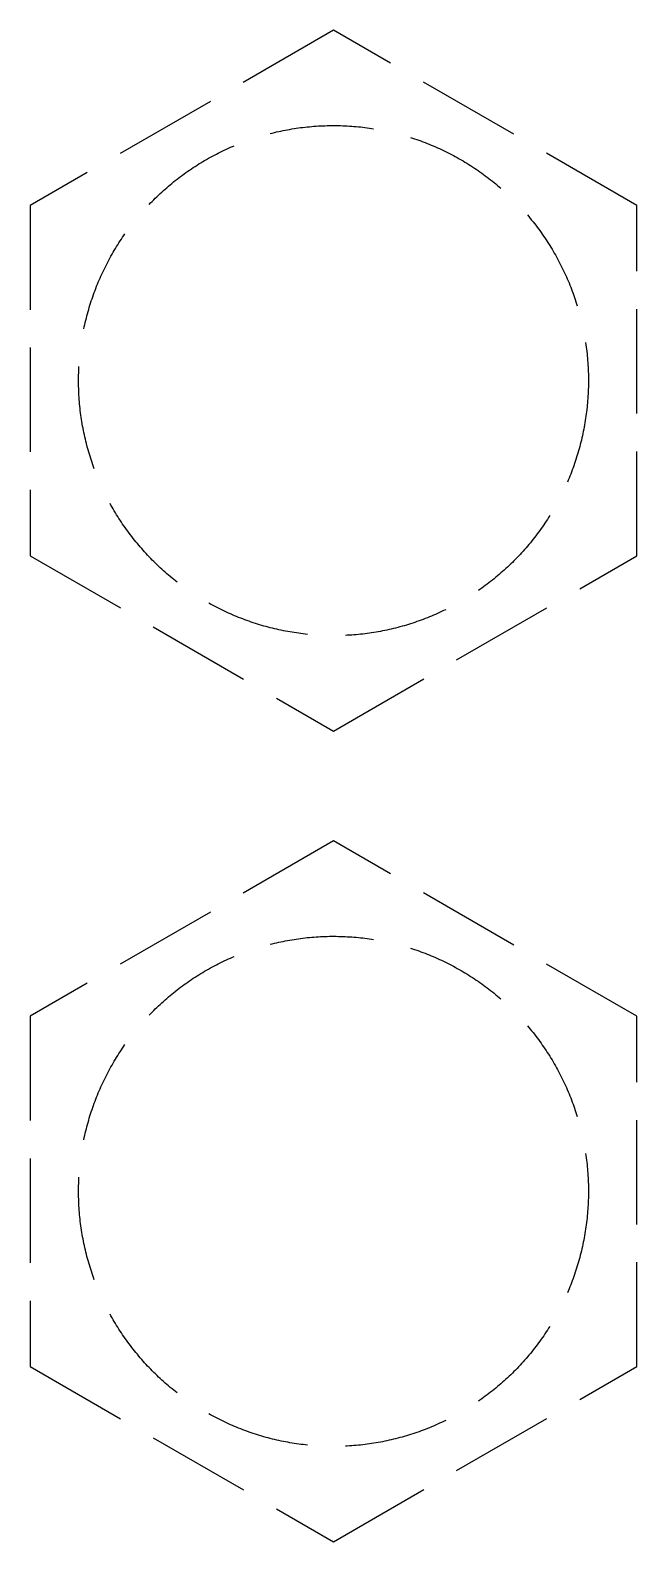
# Model space of a CAD drawing. Extents: x 24 to 486, y -395 to -55.
# Drawn here: x 246.55 to 252.95, y -287.5 to -271.55 of the extents above; entities that cross this region are included whole.
import ezdxf

# ---------------------------------------------------------------- set-up
doc = ezdxf.new("R2010")
doc.units = 0
doc.layers.add('BLACK', color=7, linetype='CONTINUOUS')

msp = doc.modelspace()

# ---------------------------------------------------------------- linework, layer by layer
at = {"layer": 'BLACK', "linetype": 'CONTINUOUS'}
for p, q in [((249.75, -271.554958), (248.797372, -272.104958)), ((250.351924, -271.902479), (249.75, -271.554958)), ((251.650962, -272.652479), (250.698334, -272.102479)), ((248.450962, -272.304958), (247.498334, -272.854958)), ((249.449895, -272.576793), (249.473234, -272.574276)), ((249.473234, -272.574276), (249.496594, -272.571962)), ((249.496594, -272.571962), (249.519974, -272.569853)), ((249.519974, -272.569853), (249.543371, -272.567948)), ((249.543371, -272.567948), (249.566784, -272.566247)), ((249.566784, -272.566247), (249.590211, -272.56475)), ((249.590211, -272.56475), (249.61365, -272.563458)), ((249.61365, -272.563458), (249.637099, -272.56237)), ((249.637099, -272.56237), (249.660557, -272.561487)), ((249.660557, -272.561487), (249.684022, -272.560809)), ((249.684022, -272.560809), (249.707492, -272.560336)), ((249.707492, -272.560336), (249.730965, -272.560067)), ((249.730965, -272.560067), (249.754439, -272.560004)), ((249.754439, -272.560004), (249.777913, -272.560145)), ((249.777913, -272.560145), (249.801386, -272.560491)), ((249.801386, -272.560491), (249.824854, -272.561042)), ((249.824854, -272.561042), (249.848316, -272.561797)), ((249.848316, -272.561797), (249.871771, -272.562758)), ((249.871771, -272.562758), (249.895217, -272.563923)), ((249.895217, -272.563923), (249.918651, -272.565292)), ((249.918651, -272.565292), (249.942073, -272.566866)), ((249.942073, -272.566866), (249.96548, -272.568644)), ((249.96548, -272.568644), (249.988871, -272.570627)), ((249.988871, -272.570627), (250.012244, -272.572813)), ((250.012244, -272.572813), (250.035596, -272.575204)), ((250.035596, -272.575204), (250.058927, -272.577798)), ((249.080777, -272.644575), (249.103538, -272.638834)), ((249.103538, -272.638834), (249.126349, -272.633292)), ((249.126349, -272.633292), (249.149208, -272.627949)), ((249.149208, -272.627949), (249.172112, -272.622806)), ((249.172112, -272.622806), (249.195061, -272.617864)), ((249.195061, -272.617864), (249.218051, -272.613121)), ((249.218051, -272.613121), (249.241082, -272.608579)), ((249.241082, -272.608579), (249.264152, -272.604239)), ((249.264152, -272.604239), (249.287259, -272.6001)), ((249.287259, -272.6001), (249.310401, -272.596163)), ((249.310401, -272.596163), (249.333577, -272.592428)), ((249.333577, -272.592428), (249.356784, -272.588895)), ((249.356784, -272.588895), (249.380021, -272.585565)), ((249.380021, -272.585565), (249.403286, -272.582438)), ((249.403286, -272.582438), (249.426578, -272.579513)), ((249.426578, -272.579513), (249.449895, -272.576793)), ((250.058927, -272.577798), (250.082234, -272.580596)), ((250.082234, -272.580596), (250.105516, -272.583596)), ((250.105516, -272.583596), (250.128771, -272.5868)), ((250.128771, -272.5868), (250.151997, -272.590207)), ((250.151997, -272.590207), (250.171924, -272.593295)), ((250.560863, -272.685122), (250.583215, -272.692295)), ((250.583215, -272.692295), (250.605503, -272.699664)), ((250.605503, -272.699664), (250.627726, -272.707226)), ((250.627726, -272.707226), (250.649882, -272.714983)), ((250.649882, -272.714983), (250.67197, -272.722932)), ((250.67197, -272.722932), (250.693987, -272.731074)), ((250.693987, -272.731074), (250.715933, -272.739408)), ((248.43132, -272.905393), (248.45183, -272.893975)), ((248.45183, -272.893975), (248.472439, -272.882736)), ((248.472439, -272.882736), (248.493146, -272.871677)), ((248.493146, -272.871677), (248.513949, -272.8608)), ((248.513949, -272.8608), (248.534845, -272.850105)), ((248.534845, -272.850105), (248.555834, -272.839592)), ((248.555834, -272.839592), (248.576914, -272.829263)), ((248.576914, -272.829263), (248.598083, -272.819118)), ((248.598083, -272.819118), (248.61934, -272.809158)), ((248.61934, -272.809158), (248.640684, -272.799384)), ((248.640684, -272.799384), (248.662111, -272.789797)), ((248.662111, -272.789797), (248.683622, -272.780397)), ((248.683622, -272.780397), (248.702164, -272.772473)), ((250.715933, -272.739408), (250.737805, -272.747932)), ((250.737805, -272.747932), (250.759601, -272.756648)), ((250.759601, -272.756648), (250.781321, -272.765553)), ((250.781321, -272.765553), (250.802963, -272.774648)), ((250.802963, -272.774648), (250.824524, -272.783931)), ((250.824524, -272.783931), (250.846003, -272.793401)), ((250.846003, -272.793401), (250.867399, -272.803059)), ((250.867399, -272.803059), (250.88871, -272.812903)), ((250.88871, -272.812903), (250.909934, -272.822933)), ((250.909934, -272.822933), (250.931069, -272.833148)), ((250.931069, -272.833148), (250.952115, -272.843546)), ((250.952115, -272.843546), (250.973069, -272.854128)), ((250.973069, -272.854128), (250.993931, -272.864893)), ((250.993931, -272.864893), (251.014697, -272.875839)), ((251.014697, -272.875839), (251.035367, -272.886966)), ((251.035367, -272.886966), (251.055939, -272.898272)), ((252.95, -273.402479), (251.997372, -272.852479)), ((248.193465, -273.056077), (248.21267, -273.042577)), ((248.21267, -273.042577), (248.231992, -273.029246)), ((248.231992, -273.029246), (248.251429, -273.016083)), ((248.251429, -273.016083), (248.27098, -273.003091)), ((248.27098, -273.003091), (248.290644, -272.99027)), ((248.290644, -272.99027), (248.31042, -272.977621)), ((248.31042, -272.977621), (248.330304, -272.965145)), ((248.330304, -272.965145), (248.350297, -272.952843)), ((248.350297, -272.952843), (248.370397, -272.940715)), ((248.370397, -272.940715), (248.390601, -272.928764)), ((248.390601, -272.928764), (248.41091, -272.91699)), ((248.41091, -272.91699), (248.43132, -272.905393)), ((251.055939, -272.898272), (251.076412, -272.909758)), ((251.076412, -272.909758), (251.096784, -272.921422)), ((251.096784, -272.921422), (251.117053, -272.933264)), ((251.117053, -272.933264), (251.137218, -272.945282)), ((251.137218, -272.945282), (251.157277, -272.957475)), ((251.157277, -272.957475), (251.177229, -272.969843)), ((251.177229, -272.969843), (251.197073, -272.982384)), ((251.197073, -272.982384), (251.216806, -272.995099)), ((251.216806, -272.995099), (251.236428, -273.007985)), ((251.236428, -273.007985), (251.255936, -273.021041)), ((251.255936, -273.021041), (251.27533, -273.034268)), ((251.27533, -273.034268), (251.294608, -273.047663)), ((251.294608, -273.047663), (251.313767, -273.061226)), ((247.151924, -273.054958), (246.55, -273.402479)), ((247.990353, -273.215364), (248.008175, -273.200086)), ((248.008175, -273.200086), (248.02613, -273.184964)), ((248.02613, -273.184964), (248.044217, -273.169999)), ((248.044217, -273.169999), (248.062433, -273.155193)), ((248.062433, -273.155193), (248.080777, -273.140546)), ((248.080777, -273.140546), (248.099249, -273.12606)), ((248.099249, -273.12606), (248.117847, -273.111735)), ((248.117847, -273.111735), (248.136568, -273.097574)), ((248.136568, -273.097574), (248.155413, -273.083576)), ((248.155413, -273.083576), (248.174379, -273.069743)), ((248.174379, -273.069743), (248.193465, -273.056077)), ((251.313767, -273.061226), (251.332808, -273.074956)), ((251.332808, -273.074956), (251.351729, -273.088851)), ((251.351729, -273.088851), (251.370527, -273.102911)), ((251.370527, -273.102911), (251.389202, -273.117134)), ((251.389202, -273.117134), (251.407752, -273.13152)), ((251.407752, -273.13152), (251.426176, -273.146067)), ((251.426176, -273.146067), (251.444472, -273.160774)), ((251.444472, -273.160774), (251.462639, -273.175641)), ((251.462639, -273.175641), (251.480676, -273.190665)), ((251.480676, -273.190665), (251.498581, -273.205846)), ((251.498581, -273.205846), (251.513855, -273.219011)), ((247.819719, -273.37647), (247.836142, -273.359697)), ((247.836142, -273.359697), (247.85271, -273.343067)), ((247.85271, -273.343067), (247.869424, -273.326583)), ((247.869424, -273.326583), (247.88628, -273.310245)), ((247.88628, -273.310245), (247.903278, -273.294056)), ((247.903278, -273.294056), (247.920417, -273.278015)), ((247.920417, -273.278015), (247.937695, -273.262124)), ((247.937695, -273.262124), (247.955112, -273.246384)), ((247.955112, -273.246384), (247.972665, -273.230797)), ((247.972665, -273.230797), (247.990353, -273.215364)), ((246.55, -273.402479), (246.55, -274.502479)), ((247.803443, -273.393386), (247.819719, -273.37647)), ((251.795285, -273.502742), (251.810454, -273.520657)), ((251.810454, -273.520657), (251.825467, -273.538703)), ((252.95, -274.097521), (252.95, -273.402479)), ((251.825467, -273.538703), (251.840322, -273.55688)), ((251.840322, -273.55688), (251.855017, -273.575186)), ((251.855017, -273.575186), (251.869552, -273.593619)), ((251.869552, -273.593619), (251.883926, -273.612178)), ((251.883926, -273.612178), (251.898137, -273.630862)), ((251.898137, -273.630862), (251.912185, -273.64967)), ((251.912185, -273.64967), (251.926068, -273.668599)), ((251.926068, -273.668599), (251.939785, -273.687649)), ((251.939785, -273.687649), (251.953336, -273.706818)), ((247.448971, -273.856671), (247.461217, -273.836644)), ((247.461217, -273.836644), (247.473638, -273.816725)), ((247.473638, -273.816725), (247.486232, -273.796915)), ((247.486232, -273.796915), (247.498999, -273.777215)), ((247.498999, -273.777215), (247.511937, -273.757628)), ((247.511937, -273.757628), (247.525046, -273.738154)), ((247.525046, -273.738154), (247.538323, -273.718796)), ((247.538323, -273.718796), (247.549864, -273.70226)), ((251.953336, -273.706818), (251.966718, -273.726104)), ((251.966718, -273.726104), (251.979932, -273.745506)), ((251.979932, -273.745506), (251.992976, -273.765023)), ((251.992976, -273.765023), (252.00585, -273.784653)), ((252.00585, -273.784653), (252.018551, -273.804395)), ((252.018551, -273.804395), (252.03108, -273.824246)), ((252.03108, -273.824246), (252.043435, -273.844206)), ((252.043435, -273.844206), (252.055615, -273.864274)), ((247.357382, -274.020577), (247.368202, -273.999745)), ((247.368202, -273.999745), (247.379203, -273.979007)), ((247.379203, -273.979007), (247.390385, -273.958367)), ((247.390385, -273.958367), (247.401746, -273.937825)), ((247.401746, -273.937825), (247.413286, -273.917383)), ((247.413286, -273.917383), (247.425004, -273.897042)), ((247.425004, -273.897042), (247.4369, -273.876804)), ((247.4369, -273.876804), (247.448971, -273.856671)), ((252.055615, -273.864274), (252.06762, -273.884447)), ((252.06762, -273.884447), (252.079449, -273.904723)), ((252.079449, -273.904723), (252.091099, -273.925103)), ((252.091099, -273.925103), (252.102572, -273.945583)), ((252.102572, -273.945583), (252.113866, -273.966162)), ((252.113866, -273.966162), (252.124979, -273.986839)), ((252.124979, -273.986839), (252.135912, -274.007613)), ((252.135912, -274.007613), (252.146662, -274.028481)), ((247.27745, -274.190472), (247.286791, -274.168936)), ((247.286791, -274.168936), (247.296318, -274.147482)), ((247.296318, -274.147482), (247.306033, -274.126112)), ((247.306033, -274.126112), (247.315934, -274.104827)), ((247.315934, -274.104827), (247.32602, -274.08363)), ((247.32602, -274.08363), (247.33629, -274.062521)), ((247.33629, -274.062521), (247.346745, -274.041503)), ((247.346745, -274.041503), (247.357382, -274.020577)), ((252.146662, -274.028481), (252.157231, -274.049442)), ((252.157231, -274.049442), (252.167616, -274.070494)), ((252.167616, -274.070494), (252.177817, -274.091637)), ((252.177817, -274.091637), (252.187833, -274.112867)), ((252.187833, -274.112867), (252.197663, -274.134184)), ((252.197663, -274.134184), (252.207307, -274.155587)), ((252.207307, -274.155587), (252.216764, -274.177072)), ((247.21738, -274.343394), (247.225388, -274.321328)), ((247.225388, -274.321328), (247.233588, -274.299332)), ((247.233588, -274.299332), (247.24198, -274.277409)), ((247.24198, -274.277409), (247.250563, -274.255559)), ((247.250563, -274.255559), (247.259336, -274.233786)), ((247.259336, -274.233786), (247.268299, -274.21209)), ((247.268299, -274.21209), (247.27745, -274.190472)), ((252.216764, -274.177072), (252.226033, -274.198639)), ((252.226033, -274.198639), (252.235114, -274.220286)), ((252.235114, -274.220286), (252.244005, -274.242012)), ((252.244005, -274.242012), (252.252706, -274.263814)), ((252.252706, -274.263814), (252.261217, -274.285692)), ((252.261217, -274.285692), (252.269536, -274.307643)), ((252.269536, -274.307643), (252.277664, -274.329666)), ((247.166757, -274.499698), (247.173402, -274.477184)), ((247.173402, -274.477184), (247.180245, -274.454728)), ((247.180245, -274.454728), (247.187282, -274.432334)), ((247.187282, -274.432334), (247.194515, -274.410001)), ((247.194515, -274.410001), (247.201943, -274.387733)), ((247.201943, -274.387733), (247.209565, -274.36553)), ((247.209565, -274.36553), (247.21738, -274.343394)), ((252.277664, -274.329666), (252.285599, -274.351758)), ((252.285599, -274.351758), (252.293341, -274.37392)), ((252.293341, -274.37392), (252.300889, -274.396147)), ((252.300889, -274.396147), (252.308243, -274.41844)), ((252.308243, -274.41844), (252.315402, -274.440797)), ((252.315402, -274.440797), (252.321396, -274.46005)), ((247.12577, -274.658801), (247.131029, -274.635923)), ((247.131029, -274.635923), (247.136487, -274.613092)), ((247.136487, -274.613092), (247.142145, -274.590309)), ((247.142145, -274.590309), (247.148001, -274.567577)), ((247.148001, -274.567577), (247.154055, -274.544896)), ((247.154055, -274.544896), (247.160307, -274.522269)), ((247.160307, -274.522269), (247.166757, -274.499698)), ((252.95, -275.597521), (252.95, -274.497521)), ((247.115852, -274.70469), (247.120711, -274.681724)), ((247.120711, -274.681724), (247.12577, -274.658801)), ((246.55, -274.902479), (246.55, -276.002479)), ((252.410052, -274.849724), (252.413444, -274.872952)), ((252.413444, -274.872952), (252.416633, -274.896209)), ((252.416633, -274.896209), (252.419619, -274.919493)), ((252.419619, -274.919493), (252.422401, -274.942802)), ((252.422401, -274.942802), (252.42498, -274.966134)), ((252.42498, -274.966134), (252.427356, -274.989489)), ((247.062068, -275.144551), (247.06309, -275.121098)), ((247.06309, -275.121098), (247.064132, -275.100961)), ((252.427356, -274.989489), (252.429527, -275.012862)), ((252.429527, -275.012862), (252.431495, -275.036255)), ((252.431495, -275.036255), (252.433258, -275.059663)), ((252.433258, -275.059663), (252.434816, -275.083086)), ((252.434816, -275.083086), (252.436171, -275.106521)), ((252.436171, -275.106521), (252.437321, -275.129968)), ((247.060025, -275.238422), (247.060228, -275.214949)), ((247.060026, -275.261897), (247.060025, -275.238422)), ((247.060233, -275.285371), (247.060026, -275.261897)), ((247.060228, -275.214949), (247.060637, -275.191478)), ((247.060637, -275.191478), (247.06125, -275.168011)), ((247.06125, -275.168011), (247.062068, -275.144551)), ((252.437321, -275.129968), (252.438266, -275.153423)), ((252.438266, -275.153423), (252.439006, -275.176886)), ((252.439006, -275.176886), (252.439542, -275.200355)), ((252.439542, -275.200355), (252.439873, -275.223827)), ((252.439898, -275.273474), (252.43959, -275.296947)), ((252.439873, -275.223827), (252.439999, -275.247301)), ((252.44, -275.25), (252.439898, -275.273474)), ((252.439999, -275.247301), (252.44, -275.25)), ((247.060644, -275.308842), (247.060233, -275.285371)), ((247.06126, -275.332308), (247.060644, -275.308842)), ((247.06208, -275.355769), (247.06126, -275.332308)), ((247.063106, -275.379221), (247.06208, -275.355769)), ((247.064335, -275.402663), (247.063106, -275.379221)), ((247.06577, -275.426094), (247.064335, -275.402663)), ((247.067409, -275.449511), (247.06577, -275.426094)), ((252.433447, -275.437645), (252.431708, -275.461055)), ((252.434983, -275.414221), (252.433447, -275.437645)), ((252.436313, -275.390784), (252.434983, -275.414221)), ((252.43744, -275.367336), (252.436313, -275.390784)), ((252.438361, -275.34388), (252.43744, -275.367336)), ((252.439078, -275.320416), (252.438361, -275.34388)), ((252.43959, -275.296947), (252.439078, -275.320416)), ((247.069252, -275.472913), (247.067409, -275.449511)), ((247.071299, -275.496298), (247.069252, -275.472913)), ((247.073551, -275.519665), (247.071299, -275.496298)), ((247.076006, -275.543011), (247.073551, -275.519665)), ((247.078665, -275.566334), (247.076006, -275.543011)), ((247.081527, -275.589634), (247.078665, -275.566334)), ((247.084592, -275.612907), (247.081527, -275.589634)), ((252.416987, -275.601115), (252.413821, -275.624376)), ((252.419949, -275.577829), (252.416987, -275.601115)), ((252.422708, -275.554517), (252.419949, -275.577829)), ((252.425264, -275.531182), (252.422708, -275.554517)), ((252.427616, -275.507825), (252.425264, -275.531182)), ((252.429764, -275.484449), (252.427616, -275.507825)), ((252.431708, -275.461055), (252.429764, -275.484449)), ((247.087861, -275.636153), (247.084592, -275.612907)), ((247.091332, -275.65937), (247.087861, -275.636153)), ((247.095005, -275.682555), (247.091332, -275.65937)), ((247.098881, -275.705708), (247.095005, -275.682555)), ((247.102959, -275.728825), (247.098881, -275.705708)), ((247.107238, -275.751907), (247.102959, -275.728825)), ((247.111719, -275.77495), (247.107238, -275.751907)), ((252.390577, -275.763276), (252.385997, -275.7863)), ((252.394956, -275.740214), (252.390577, -275.763276)), ((252.399133, -275.717114), (252.394956, -275.740214)), ((252.403108, -275.693978), (252.399133, -275.717114)), ((252.406882, -275.670809), (252.403108, -275.693978)), ((252.410453, -275.647607), (252.406882, -275.670809)), ((252.413821, -275.624376), (252.410453, -275.647607)), ((247.1164, -275.797953), (247.111719, -275.77495)), ((247.121282, -275.820914), (247.1164, -275.797953)), ((247.126364, -275.843832), (247.121282, -275.820914)), ((247.131646, -275.866705), (247.126364, -275.843832)), ((247.137128, -275.88953), (247.131646, -275.866705)), ((247.142808, -275.912307), (247.137128, -275.88953)), ((247.148687, -275.935034), (247.142808, -275.912307)), ((252.360096, -275.90077), (252.354317, -275.923522)), ((252.365675, -275.877968), (252.360096, -275.90077)), ((252.371055, -275.855118), (252.365675, -275.877968)), ((252.376236, -275.832223), (252.371055, -275.855118)), ((252.381217, -275.809282), (252.376236, -275.832223)), ((252.385997, -275.7863), (252.381217, -275.809282)), ((247.154764, -275.957708), (247.148687, -275.935034)), ((247.161039, -275.980329), (247.154764, -275.957708)), ((247.167511, -276.002893), (247.161039, -275.980329)), ((247.174179, -276.025401), (247.167511, -276.002893)), ((247.181044, -276.047849), (247.174179, -276.025401)), ((247.188104, -276.070237), (247.181044, -276.047849)), ((247.195359, -276.092562), (247.188104, -276.070237)), ((252.308342, -276.081256), (252.300991, -276.10355)), ((252.315499, -276.058899), (252.308342, -276.081256)), ((252.32246, -276.03648), (252.315499, -276.058899)), ((252.329225, -276.014001), (252.32246, -276.03648)), ((252.335794, -275.991464), (252.329225, -276.014001)), ((252.342166, -275.968871), (252.335794, -275.991464)), ((252.34834, -275.946223), (252.342166, -275.968871)), ((252.354317, -275.923522), (252.34834, -275.946223)), ((252.95, -277.097521), (252.95, -275.997521)), ((247.202809, -276.114823), (247.195359, -276.092562)), ((247.210453, -276.137019), (247.202809, -276.114823)), ((247.218291, -276.159146), (247.210453, -276.137019)), ((247.226321, -276.181205), (247.218291, -276.159146)), ((252.252823, -276.235888), (252.244125, -276.257692)), ((252.261331, -276.21401), (252.252823, -276.235888)), ((252.269648, -276.192058), (252.261331, -276.21401)), ((252.277773, -276.170034), (252.269648, -276.192058)), ((252.285706, -276.14794), (252.277773, -276.170034)), ((252.293445, -276.125778), (252.285706, -276.14794)), ((252.300991, -276.10355), (252.293445, -276.125778)), ((252.226158, -276.301067), (252.21821, -276.319599)), ((252.235236, -276.279418), (252.226158, -276.301067)), ((252.244125, -276.257692), (252.235236, -276.279418)), ((246.55, -276.402479), (246.55, -277.097521)), ((247.401902, -276.562454), (247.39213, -276.544816)), ((247.413445, -276.582895), (247.401902, -276.562454)), ((247.425165, -276.603234), (247.413445, -276.582895)), ((247.437063, -276.62347), (247.425165, -276.603234)), ((247.449136, -276.643602), (247.437063, -276.62347)), ((247.461385, -276.663627), (247.449136, -276.643602)), ((247.473808, -276.683545), (247.461385, -276.663627)), ((247.486405, -276.703354), (247.473808, -276.683545)), ((247.499174, -276.723052), (247.486405, -276.703354)), ((252.007319, -276.713083), (251.994465, -276.732726)), ((252.020001, -276.693329), (252.007319, -276.713083)), ((252.032509, -276.673464), (252.020001, -276.693329)), ((247.512114, -276.742638), (247.499174, -276.723052)), ((247.525225, -276.76211), (247.512114, -276.742638)), ((247.538505, -276.781467), (247.525225, -276.76211)), ((247.551954, -276.800707), (247.538505, -276.781467)), ((247.56557, -276.81983), (247.551954, -276.800707)), ((247.579352, -276.838832), (247.56557, -276.81983)), ((247.5933, -276.857714), (247.579352, -276.838832)), ((247.607412, -276.876473), (247.5933, -276.857714)), ((247.621687, -276.895109), (247.607412, -276.876473)), ((251.899761, -276.866981), (251.885568, -276.88568)), ((251.913789, -276.84816), (251.899761, -276.866981)), ((251.927653, -276.829217), (251.913789, -276.84816)), ((251.941352, -276.810153), (251.927653, -276.829217)), ((251.954883, -276.790971), (251.941352, -276.810153)), ((251.968246, -276.771671), (251.954883, -276.790971)), ((251.981441, -276.752256), (251.968246, -276.771671)), ((251.994465, -276.732726), (251.981441, -276.752256)), ((247.636124, -276.913619), (247.621687, -276.895109)), ((247.650722, -276.932002), (247.636124, -276.913619)), ((247.66548, -276.950258), (247.650722, -276.932002)), ((247.680397, -276.968384), (247.66548, -276.950258)), ((247.695471, -276.986379), (247.680397, -276.968384)), ((247.710702, -277.004242), (247.695471, -276.986379)), ((247.726088, -277.021971), (247.710702, -277.004242)), ((247.741628, -277.039565), (247.726088, -277.021971)), ((251.766267, -277.030665), (251.750651, -277.048192)), ((251.781729, -277.013002), (251.766267, -277.030665)), ((251.797037, -276.995205), (251.781729, -277.013002)), ((251.812188, -276.977275), (251.797037, -276.995205)), ((251.827183, -276.959214), (251.812188, -276.977275)), ((251.842019, -276.941022), (251.827183, -276.959214)), ((251.856696, -276.922702), (251.842019, -276.941022)), ((251.871213, -276.904254), (251.856696, -276.922702)), ((251.885568, -276.88568), (251.871213, -276.904254)), ((246.55, -277.097521), (247.502628, -277.647521)), ((247.757321, -277.057023), (247.741628, -277.039565)), ((247.773166, -277.074343), (247.757321, -277.057023)), ((247.789162, -277.091525), (247.773166, -277.074343)), ((247.805307, -277.108566), (247.789162, -277.091525)), ((247.8216, -277.125466), (247.805307, -277.108566)), ((247.838039, -277.142223), (247.8216, -277.125466)), ((247.854625, -277.158835), (247.838039, -277.142223)), ((247.871354, -277.175303), (247.854625, -277.158835)), ((247.888227, -277.191623), (247.871354, -277.175303)), ((247.905242, -277.207796), (247.888227, -277.191623)), ((251.620342, -277.18337), (251.603399, -277.199618)), ((251.637142, -277.166975), (251.620342, -277.18337)), ((251.653799, -277.150434), (251.637142, -277.166975)), ((251.670311, -277.133748), (251.653799, -277.150434)), ((251.686676, -277.116919), (251.670311, -277.133748)), ((251.702894, -277.099947), (251.686676, -277.116919)), ((251.718963, -277.082835), (251.702894, -277.099947)), ((251.734883, -277.065583), (251.718963, -277.082835)), ((251.750651, -277.048192), (251.734883, -277.065583)), ((252.348076, -277.445042), (252.95, -277.097521)), ((247.922397, -277.22382), (247.905242, -277.207796)), ((247.939691, -277.239694), (247.922397, -277.22382)), ((247.957123, -277.255416), (247.939691, -277.239694)), ((247.974692, -277.270985), (247.957123, -277.255416)), ((247.992395, -277.2864), (247.974692, -277.270985)), ((248.010233, -277.30166), (247.992395, -277.2864)), ((248.028203, -277.316764), (248.010233, -277.30166)), ((248.046304, -277.331711), (248.028203, -277.316764)), ((248.064535, -277.346499), (248.046304, -277.331711)), ((248.082895, -277.361128), (248.064535, -277.346499)), ((251.426426, -277.353734), (251.408004, -277.368283)), ((251.44472, -277.339024), (251.426426, -277.353734)), ((251.462886, -277.324156), (251.44472, -277.339024)), ((251.480921, -277.309129), (251.462886, -277.324156)), ((251.498824, -277.293946), (251.480921, -277.309129)), ((251.516594, -277.278607), (251.498824, -277.293946)), ((251.534229, -277.263113), (251.516594, -277.278607)), ((251.551729, -277.247467), (251.534229, -277.263113)), ((251.569091, -277.231668), (251.551729, -277.247467)), ((251.586315, -277.215718), (251.569091, -277.231668)), ((251.603399, -277.199618), (251.586315, -277.215718)), ((248.101381, -277.375595), (248.082895, -277.361128)), ((251.294869, -277.452153), (251.278318, -277.463672)), ((251.314027, -277.438588), (251.294869, -277.452153)), ((251.333067, -277.424856), (251.314027, -277.438588)), ((251.351985, -277.410959), (251.333067, -277.424856)), ((251.370782, -277.396897), (251.351985, -277.410959)), ((251.389455, -277.382671), (251.370782, -277.396897)), ((251.408004, -277.368283), (251.389455, -277.382671)), ((248.45211, -277.606179), (248.434484, -277.596384)), ((248.472721, -277.617416), (248.45211, -277.606179)), ((248.493429, -277.628472), (248.472721, -277.617416)), ((248.514232, -277.639347), (248.493429, -277.628472)), ((248.53513, -277.65004), (248.514232, -277.639347)), ((248.55612, -277.66055), (248.53513, -277.65004)), ((248.577202, -277.670877), (248.55612, -277.66055)), ((248.598372, -277.681019), (248.577202, -277.670877)), ((250.912368, -277.675902), (250.891154, -277.685953)), ((250.933494, -277.665666), (250.912368, -277.675902)), ((251.049038, -278.195042), (252.001666, -277.645042)), ((248.61963, -277.690976), (248.598372, -277.681019)), ((248.640975, -277.700747), (248.61963, -277.690976)), ((248.662403, -277.710332), (248.640975, -277.700747)), ((248.683915, -277.719729), (248.662403, -277.710332)), ((248.705508, -277.728938), (248.683915, -277.719729)), ((248.72718, -277.737959), (248.705508, -277.728938)), ((248.74893, -277.74679), (248.72718, -277.737959)), ((248.770757, -277.755431), (248.74893, -277.74679)), ((248.792658, -277.763881), (248.770757, -277.755431)), ((248.814632, -277.772139), (248.792658, -277.763881)), ((248.836677, -277.780206), (248.814632, -277.772139)), ((248.858792, -277.788079), (248.836677, -277.780206)), ((248.880974, -277.79576), (248.858792, -277.788079)), ((248.903223, -277.803247), (248.880974, -277.79576)), ((248.925536, -277.810539), (248.903223, -277.803247)), ((248.947912, -277.817636), (248.925536, -277.810539)), ((248.970349, -277.824538), (248.947912, -277.817636)), ((248.992846, -277.831243), (248.970349, -277.824538)), ((249.0154, -277.837752), (248.992846, -277.831243)), ((250.496038, -277.834478), (250.473456, -277.84089)), ((250.518563, -277.827869), (250.496038, -277.834478)), ((250.54103, -277.821064), (250.518563, -277.827869)), ((250.563436, -277.814064), (250.54103, -277.821064)), ((250.58578, -277.806867), (250.563436, -277.814064)), ((250.608061, -277.799477), (250.58578, -277.806867)), ((250.630277, -277.791892), (250.608061, -277.799477)), ((250.652425, -277.784113), (250.630277, -277.791892)), ((250.674505, -277.776142), (250.652425, -277.784113)), ((250.696514, -277.767978), (250.674505, -277.776142)), ((250.718451, -277.759622), (250.696514, -277.767978)), ((250.740314, -277.751075), (250.718451, -277.759622)), ((250.762102, -277.742338), (250.740314, -277.751075)), ((250.783813, -277.733411), (250.762102, -277.742338)), ((250.805446, -277.724295), (250.783813, -277.733411)), ((250.826997, -277.71499), (250.805446, -277.724295)), ((250.848467, -277.705498), (250.826997, -277.71499)), ((250.869853, -277.695819), (250.848467, -277.705498)), ((250.891154, -277.685953), (250.869853, -277.695819)), ((247.849038, -277.847521), (248.801666, -278.397521)), ((249.03801, -277.844064), (249.0154, -277.837752)), ((249.060674, -277.850179), (249.03801, -277.844064)), ((249.083391, -277.856095), (249.060674, -277.850179)), ((249.106159, -277.861813), (249.083391, -277.856095)), ((249.128975, -277.867332), (249.106159, -277.861813)), ((249.151839, -277.872652), (249.128975, -277.867332)), ((249.174749, -277.877772), (249.151839, -277.872652)), ((249.197702, -277.882692), (249.174749, -277.877772)), ((249.220697, -277.887411), (249.197702, -277.882692)), ((249.243733, -277.89193), (249.220697, -277.887411)), ((249.266807, -277.896247), (249.243733, -277.89193)), ((249.289918, -277.900363), (249.266807, -277.896247)), ((249.313064, -277.904277), (249.289918, -277.900363)), ((249.336243, -277.907989), (249.313064, -277.904277)), ((249.359454, -277.911498), (249.336243, -277.907989)), ((249.382694, -277.914805), (249.359454, -277.911498)), ((249.405963, -277.917909), (249.382694, -277.914805)), ((249.429258, -277.92081), (249.405963, -277.917909)), ((249.452577, -277.923507), (249.429258, -277.92081)), ((249.475919, -277.926001), (249.452577, -277.923507)), ((249.895536, -277.93606), (249.875397, -277.937076)), ((249.91897, -277.934688), (249.895536, -277.93606)), ((249.942392, -277.933111), (249.91897, -277.934688)), ((249.965799, -277.93133), (249.942392, -277.933111)), ((249.989189, -277.929345), (249.965799, -277.93133)), ((250.012562, -277.927155), (249.989189, -277.929345)), ((250.035914, -277.924762), (250.012562, -277.927155)), ((250.059244, -277.922165), (250.035914, -277.924762)), ((250.082551, -277.919365), (250.059244, -277.922165)), ((250.105833, -277.916361), (250.082551, -277.919365)), ((250.129088, -277.913155), (250.105833, -277.916361)), ((250.152313, -277.909745), (250.129088, -277.913155)), ((250.175508, -277.906133), (250.152313, -277.909745)), ((250.198671, -277.902319), (250.175508, -277.906133)), ((250.221799, -277.898302), (250.198671, -277.902319)), ((250.244892, -277.894084), (250.221799, -277.898302)), ((250.267947, -277.889665), (250.244892, -277.894084)), ((250.290962, -277.885045), (250.267947, -277.889665)), ((250.313936, -277.880224), (250.290962, -277.885045)), ((250.336868, -277.875202), (250.313936, -277.880224)), ((250.359754, -277.869981), (250.336868, -277.875202)), ((250.382594, -277.86456), (250.359754, -277.869981)), ((250.405386, -277.85894), (250.382594, -277.86456)), ((250.428128, -277.853122), (250.405386, -277.85894)), ((250.450819, -277.847105), (250.428128, -277.853122)), ((250.473456, -277.84089), (250.450819, -277.847105)), ((249.75, -278.945042), (250.702628, -278.395042)), ((249.148076, -278.597521), (249.75, -278.945042)), ((249.75, -280.104958), (248.797372, -280.654958)), ((250.351924, -280.452479), (249.75, -280.104958)), ((251.650962, -281.202479), (250.698334, -280.652479)), ((248.450962, -280.854958), (247.498334, -281.404958)), ((249.126349, -281.183292), (249.149208, -281.177949)), ((249.149208, -281.177949), (249.172112, -281.172806)), ((249.172112, -281.172806), (249.195061, -281.167864)), ((249.195061, -281.167864), (249.218051, -281.163121)), ((249.218051, -281.163121), (249.241082, -281.158579)), ((249.241082, -281.158579), (249.264152, -281.154239)), ((249.264152, -281.154239), (249.287259, -281.1501)), ((249.287259, -281.1501), (249.310401, -281.146163)), ((249.310401, -281.146163), (249.333577, -281.142428)), ((249.333577, -281.142428), (249.356784, -281.138895)), ((249.356784, -281.138895), (249.380021, -281.135565)), ((249.380021, -281.135565), (249.403286, -281.132438)), ((249.403286, -281.132438), (249.426578, -281.129513)), ((249.426578, -281.129513), (249.449895, -281.126793)), ((249.449895, -281.126793), (249.473234, -281.124276)), ((249.473234, -281.124276), (249.496594, -281.121962)), ((249.496594, -281.121962), (249.519974, -281.119853)), ((249.519974, -281.119853), (249.543371, -281.117948)), ((249.543371, -281.117948), (249.566784, -281.116247)), ((249.566784, -281.116247), (249.590211, -281.11475)), ((249.590211, -281.11475), (249.61365, -281.113458)), ((249.61365, -281.113458), (249.637099, -281.11237)), ((249.637099, -281.11237), (249.660557, -281.111487)), ((249.660557, -281.111487), (249.684022, -281.110809)), ((249.684022, -281.110809), (249.707492, -281.110336)), ((249.707492, -281.110336), (249.730965, -281.110067)), ((249.730965, -281.110067), (249.754439, -281.110004)), ((249.754439, -281.110004), (249.777913, -281.110145)), ((249.777913, -281.110145), (249.801386, -281.110491)), ((249.801386, -281.110491), (249.824854, -281.111042)), ((249.824854, -281.111042), (249.848316, -281.111797)), ((249.848316, -281.111797), (249.871771, -281.112758)), ((249.871771, -281.112758), (249.895217, -281.113923)), ((249.895217, -281.113923), (249.918651, -281.115292)), ((249.918651, -281.115292), (249.942073, -281.116866)), ((249.942073, -281.116866), (249.96548, -281.118644)), ((249.96548, -281.118644), (249.988871, -281.120627)), ((249.988871, -281.120627), (250.012244, -281.122813)), ((250.012244, -281.122813), (250.035596, -281.125204)), ((250.035596, -281.125204), (250.058927, -281.127798)), ((250.058927, -281.127798), (250.082234, -281.130596)), ((250.082234, -281.130596), (250.105516, -281.133596)), ((250.105516, -281.133596), (250.128771, -281.1368)), ((250.128771, -281.1368), (250.151997, -281.140207)), ((250.151997, -281.140207), (250.171924, -281.143295)), ((248.640684, -281.349384), (248.662111, -281.339797)), ((248.662111, -281.339797), (248.683622, -281.330397)), ((248.683622, -281.330397), (248.702164, -281.322473)), ((249.080777, -281.194575), (249.103538, -281.188834)), ((249.103538, -281.188834), (249.126349, -281.183292)), ((250.560863, -281.235122), (250.583215, -281.242295)), ((250.583215, -281.242295), (250.605503, -281.249664)), ((250.605503, -281.249664), (250.627726, -281.257226)), ((250.627726, -281.257226), (250.649882, -281.264983)), ((250.649882, -281.264983), (250.67197, -281.272932)), ((250.67197, -281.272932), (250.693987, -281.281074)), ((250.693987, -281.281074), (250.715933, -281.289408)), ((250.715933, -281.289408), (250.737805, -281.297932)), ((250.737805, -281.297932), (250.759601, -281.306648)), ((250.759601, -281.306648), (250.781321, -281.315553)), ((250.781321, -281.315553), (250.802963, -281.324648)), ((250.802963, -281.324648), (250.824524, -281.333931)), ((250.824524, -281.333931), (250.846003, -281.343401)), ((248.350297, -281.502843), (248.370397, -281.490715)), ((248.370397, -281.490715), (248.390601, -281.478764)), ((248.390601, -281.478764), (248.41091, -281.46699)), ((248.41091, -281.46699), (248.43132, -281.455393)), ((248.43132, -281.455393), (248.45183, -281.443975)), ((248.45183, -281.443975), (248.472439, -281.432736)), ((248.472439, -281.432736), (248.493146, -281.421677)), ((248.493146, -281.421677), (248.513949, -281.4108)), ((248.513949, -281.4108), (248.534845, -281.400105)), ((248.534845, -281.400105), (248.555834, -281.389592)), ((248.555834, -281.389592), (248.576914, -281.379263)), ((248.576914, -281.379263), (248.598083, -281.369118)), ((248.598083, -281.369118), (248.61934, -281.359158)), ((248.61934, -281.359158), (248.640684, -281.349384)), ((250.846003, -281.343401), (250.867399, -281.353059)), ((250.867399, -281.353059), (250.88871, -281.362903)), ((250.88871, -281.362903), (250.909934, -281.372933)), ((250.909934, -281.372933), (250.931069, -281.383148)), ((250.931069, -281.383148), (250.952115, -281.393546)), ((250.952115, -281.393546), (250.973069, -281.404128)), ((250.973069, -281.404128), (250.993931, -281.414893)), ((250.993931, -281.414893), (251.014697, -281.425839)), ((251.014697, -281.425839), (251.035367, -281.436966)), ((251.035367, -281.436966), (251.055939, -281.448272)), ((251.055939, -281.448272), (251.076412, -281.459758)), ((251.076412, -281.459758), (251.096784, -281.471422)), ((251.096784, -281.471422), (251.117053, -281.483264)), ((251.117053, -281.483264), (251.137218, -281.495282)), ((251.137218, -281.495282), (251.157277, -281.507475)), ((252.95, -281.952479), (251.997372, -281.402479)), ((247.151924, -281.604958), (246.55, -281.952479)), ((248.117847, -281.661735), (248.136568, -281.647574)), ((248.136568, -281.647574), (248.155413, -281.633576)), ((248.155413, -281.633576), (248.174379, -281.619743)), ((248.174379, -281.619743), (248.193465, -281.606077)), ((248.193465, -281.606077), (248.21267, -281.592577)), ((248.21267, -281.592577), (248.231992, -281.579246)), ((248.231992, -281.579246), (248.251429, -281.566083)), ((248.251429, -281.566083), (248.27098, -281.553091)), ((248.27098, -281.553091), (248.290644, -281.54027)), ((248.290644, -281.54027), (248.31042, -281.527621)), ((248.31042, -281.527621), (248.330304, -281.515145)), ((248.330304, -281.515145), (248.350297, -281.502843)), ((251.157277, -281.507475), (251.177229, -281.519843)), ((251.177229, -281.519843), (251.197073, -281.532384)), ((251.197073, -281.532384), (251.216806, -281.545099)), ((251.216806, -281.545099), (251.236428, -281.557985)), ((251.236428, -281.557985), (251.255936, -281.571041)), ((251.255936, -281.571041), (251.27533, -281.584268)), ((251.27533, -281.584268), (251.294608, -281.597663)), ((251.294608, -281.597663), (251.313767, -281.611226)), ((251.313767, -281.611226), (251.332808, -281.624956)), ((251.332808, -281.624956), (251.351729, -281.638851)), ((251.351729, -281.638851), (251.370527, -281.652911)), ((251.370527, -281.652911), (251.389202, -281.667134)), ((247.920417, -281.828015), (247.937695, -281.812124)), ((247.937695, -281.812124), (247.955112, -281.796384)), ((247.955112, -281.796384), (247.972665, -281.780797)), ((247.972665, -281.780797), (247.990353, -281.765364)), ((247.990353, -281.765364), (248.008175, -281.750086)), ((248.008175, -281.750086), (248.02613, -281.734964)), ((248.02613, -281.734964), (248.044217, -281.719999)), ((248.044217, -281.719999), (248.062433, -281.705193)), ((248.062433, -281.705193), (248.080777, -281.690546)), ((248.080777, -281.690546), (248.099249, -281.67606)), ((248.099249, -281.67606), (248.117847, -281.661735)), ((251.389202, -281.667134), (251.407752, -281.68152)), ((251.407752, -281.68152), (251.426176, -281.696067)), ((251.426176, -281.696067), (251.444472, -281.710774)), ((251.444472, -281.710774), (251.462639, -281.725641)), ((251.462639, -281.725641), (251.480676, -281.740665)), ((251.480676, -281.740665), (251.498581, -281.755846)), ((251.498581, -281.755846), (251.513855, -281.769011)), ((246.55, -281.952479), (246.55, -283.052479)), ((247.803443, -281.943386), (247.819719, -281.92647)), ((247.819719, -281.92647), (247.836142, -281.909697)), ((247.836142, -281.909697), (247.85271, -281.893067)), ((247.85271, -281.893067), (247.869424, -281.876583)), ((247.869424, -281.876583), (247.88628, -281.860245)), ((247.88628, -281.860245), (247.903278, -281.844056)), ((247.903278, -281.844056), (247.920417, -281.828015)), ((252.95, -282.647521), (252.95, -281.952479)), ((251.795285, -282.052742), (251.810454, -282.070657)), ((251.810454, -282.070657), (251.825467, -282.088703)), ((251.825467, -282.088703), (251.840322, -282.10688)), ((251.840322, -282.10688), (251.855017, -282.125186)), ((251.855017, -282.125186), (251.869552, -282.143619)), ((247.511937, -282.307628), (247.525046, -282.288154)), ((247.525046, -282.288154), (247.538323, -282.268796)), ((247.538323, -282.268796), (247.549864, -282.25226)), ((251.869552, -282.143619), (251.883926, -282.162178)), ((251.883926, -282.162178), (251.898137, -282.180862)), ((251.898137, -282.180862), (251.912185, -282.19967)), ((251.912185, -282.19967), (251.926068, -282.218599)), ((251.926068, -282.218599), (251.939785, -282.237649)), ((251.939785, -282.237649), (251.953336, -282.256818)), ((251.953336, -282.256818), (251.966718, -282.276104)), ((251.966718, -282.276104), (251.979932, -282.295506)), ((251.979932, -282.295506), (251.992976, -282.315023)), ((247.413286, -282.467383), (247.425004, -282.447042)), ((247.425004, -282.447042), (247.4369, -282.426804)), ((247.4369, -282.426804), (247.448971, -282.406671)), ((247.448971, -282.406671), (247.461217, -282.386644)), ((247.461217, -282.386644), (247.473638, -282.366725)), ((247.473638, -282.366725), (247.486232, -282.346915)), ((247.486232, -282.346915), (247.498999, -282.327215)), ((247.498999, -282.327215), (247.511937, -282.307628)), ((251.992976, -282.315023), (252.00585, -282.334653)), ((252.00585, -282.334653), (252.018551, -282.354395)), ((252.018551, -282.354395), (252.03108, -282.374246)), ((252.03108, -282.374246), (252.043435, -282.394206)), ((252.043435, -282.394206), (252.055615, -282.414274)), ((252.055615, -282.414274), (252.06762, -282.434447)), ((252.06762, -282.434447), (252.079449, -282.454723)), ((252.079449, -282.454723), (252.091099, -282.475103)), ((247.32602, -282.63363), (247.33629, -282.612521)), ((247.33629, -282.612521), (247.346745, -282.591503)), ((247.346745, -282.591503), (247.357382, -282.570577)), ((247.357382, -282.570577), (247.368202, -282.549745)), ((247.368202, -282.549745), (247.379203, -282.529007)), ((247.379203, -282.529007), (247.390385, -282.508367)), ((247.390385, -282.508367), (247.401746, -282.487825)), ((247.401746, -282.487825), (247.413286, -282.467383)), ((252.091099, -282.475103), (252.102572, -282.495583)), ((252.102572, -282.495583), (252.113866, -282.516162)), ((252.113866, -282.516162), (252.124979, -282.536839)), ((252.124979, -282.536839), (252.135912, -282.557613)), ((252.135912, -282.557613), (252.146662, -282.578481)), ((252.146662, -282.578481), (252.157231, -282.599442)), ((252.157231, -282.599442), (252.167616, -282.620494)), ((247.259336, -282.783786), (247.268299, -282.76209)), ((247.268299, -282.76209), (247.27745, -282.740472)), ((247.27745, -282.740472), (247.286791, -282.718936)), ((247.286791, -282.718936), (247.296318, -282.697482)), ((247.296318, -282.697482), (247.306033, -282.676112)), ((247.306033, -282.676112), (247.315934, -282.654827)), ((247.315934, -282.654827), (247.32602, -282.63363)), ((252.167616, -282.620494), (252.177817, -282.641637)), ((252.177817, -282.641637), (252.187833, -282.662867)), ((252.187833, -282.662867), (252.197663, -282.684184)), ((252.197663, -282.684184), (252.207307, -282.705587)), ((252.207307, -282.705587), (252.216764, -282.727072)), ((252.216764, -282.727072), (252.226033, -282.748639)), ((252.226033, -282.748639), (252.235114, -282.770286)), ((252.235114, -282.770286), (252.244005, -282.792012)), ((247.201943, -282.937733), (247.209565, -282.91553)), ((247.209565, -282.91553), (247.21738, -282.893394)), ((247.21738, -282.893394), (247.225388, -282.871328)), ((247.225388, -282.871328), (247.233588, -282.849332)), ((247.233588, -282.849332), (247.24198, -282.827409)), ((247.24198, -282.827409), (247.250563, -282.805559)), ((247.250563, -282.805559), (247.259336, -282.783786)), ((252.244005, -282.792012), (252.252706, -282.813814)), ((252.252706, -282.813814), (252.261217, -282.835692)), ((252.261217, -282.835692), (252.269536, -282.857643)), ((252.269536, -282.857643), (252.277664, -282.879666)), ((252.277664, -282.879666), (252.285599, -282.901758)), ((252.285599, -282.901758), (252.293341, -282.92392)), ((252.293341, -282.92392), (252.300889, -282.946147)), ((247.148001, -283.117577), (247.154055, -283.094896)), ((247.154055, -283.094896), (247.160307, -283.072269)), ((247.160307, -283.072269), (247.166757, -283.049698)), ((247.166757, -283.049698), (247.173402, -283.027184)), ((247.173402, -283.027184), (247.180245, -283.004728)), ((247.180245, -283.004728), (247.187282, -282.982334)), ((247.187282, -282.982334), (247.194515, -282.960001)), ((247.194515, -282.960001), (247.201943, -282.937733)), ((252.300889, -282.946147), (252.308243, -282.96844)), ((252.308243, -282.96844), (252.315402, -282.990797)), ((252.315402, -282.990797), (252.321396, -283.01005)), ((252.95, -284.147521), (252.95, -283.047521)), ((247.115852, -283.25469), (247.120711, -283.231724)), ((247.120711, -283.231724), (247.12577, -283.208801)), ((247.12577, -283.208801), (247.131029, -283.185923)), ((247.131029, -283.185923), (247.136487, -283.163092)), ((247.136487, -283.163092), (247.142145, -283.140309)), ((247.142145, -283.140309), (247.148001, -283.117577)), ((252.410052, -283.399724), (252.413444, -283.422952)), ((246.55, -283.452479), (246.55, -284.552479)), ((252.413444, -283.422952), (252.416633, -283.446209)), ((252.416633, -283.446209), (252.419619, -283.469493)), ((252.419619, -283.469493), (252.422401, -283.492802)), ((252.422401, -283.492802), (252.42498, -283.516134)), ((252.42498, -283.516134), (252.427356, -283.539489)), ((252.427356, -283.539489), (252.429527, -283.562862)), ((252.429527, -283.562862), (252.431495, -283.586255)), ((247.060637, -283.741478), (247.06125, -283.718011)), ((247.06125, -283.718011), (247.062068, -283.694551)), ((247.062068, -283.694551), (247.06309, -283.671098)), ((247.06309, -283.671098), (247.064132, -283.650961)), ((252.431495, -283.586255), (252.433258, -283.609663)), ((252.433258, -283.609663), (252.434816, -283.633086)), ((252.434816, -283.633086), (252.436171, -283.656521)), ((252.436171, -283.656521), (252.437321, -283.679968)), ((252.437321, -283.679968), (252.438266, -283.703423)), ((252.438266, -283.703423), (252.439006, -283.726886)), ((252.439006, -283.726886), (252.439542, -283.750355)), ((247.060025, -283.788422), (247.060228, -283.764949)), ((247.060026, -283.811897), (247.060025, -283.788422)), ((247.060233, -283.835371), (247.060026, -283.811897)), ((247.060228, -283.764949), (247.060637, -283.741478)), ((247.060644, -283.858842), (247.060233, -283.835371)), ((247.06126, -283.882308), (247.060644, -283.858842)), ((247.06208, -283.905769), (247.06126, -283.882308)), ((252.439078, -283.870416), (252.438361, -283.89388)), ((252.43959, -283.846947), (252.439078, -283.870416)), ((252.439542, -283.750355), (252.439873, -283.773827)), ((252.439898, -283.823474), (252.43959, -283.846947)), ((252.439873, -283.773827), (252.439999, -283.797301)), ((252.44, -283.8), (252.439898, -283.823474)), ((252.439999, -283.797301), (252.44, -283.8)), ((247.063106, -283.929221), (247.06208, -283.905769)), ((247.064335, -283.952663), (247.063106, -283.929221)), ((247.06577, -283.976094), (247.064335, -283.952663)), ((247.067409, -283.999511), (247.06577, -283.976094)), ((247.069252, -284.022913), (247.067409, -283.999511)), ((247.071299, -284.046298), (247.069252, -284.022913)), ((247.073551, -284.069665), (247.071299, -284.046298)), ((252.429764, -284.034449), (252.427616, -284.057825)), ((252.431708, -284.011055), (252.429764, -284.034449)), ((252.433447, -283.987645), (252.431708, -284.011055)), ((252.434983, -283.964221), (252.433447, -283.987645)), ((252.436313, -283.940784), (252.434983, -283.964221)), ((252.43744, -283.917336), (252.436313, -283.940784)), ((252.438361, -283.89388), (252.43744, -283.917336)), ((247.076006, -284.093011), (247.073551, -284.069665)), ((247.078665, -284.116334), (247.076006, -284.093011)), ((247.081527, -284.139634), (247.078665, -284.116334)), ((247.084592, -284.162907), (247.081527, -284.139634)), ((247.087861, -284.186153), (247.084592, -284.162907)), ((247.091332, -284.20937), (247.087861, -284.186153)), ((247.095005, -284.232555), (247.091332, -284.20937)), ((252.410453, -284.197607), (252.406882, -284.220809)), ((252.413821, -284.174376), (252.410453, -284.197607)), ((252.416987, -284.151115), (252.413821, -284.174376)), ((252.419949, -284.127829), (252.416987, -284.151115)), ((252.422708, -284.104517), (252.419949, -284.127829)), ((252.425264, -284.081182), (252.422708, -284.104517)), ((252.427616, -284.057825), (252.425264, -284.081182)), ((247.098881, -284.255708), (247.095005, -284.232555)), ((247.102959, -284.278825), (247.098881, -284.255708)), ((247.107238, -284.301907), (247.102959, -284.278825)), ((247.111719, -284.32495), (247.107238, -284.301907)), ((247.1164, -284.347953), (247.111719, -284.32495)), ((247.121282, -284.370914), (247.1164, -284.347953)), ((247.126364, -284.393832), (247.121282, -284.370914)), ((252.381217, -284.359282), (252.376236, -284.382223)), ((252.385997, -284.3363), (252.381217, -284.359282)), ((252.390577, -284.313276), (252.385997, -284.3363)), ((252.394956, -284.290214), (252.390577, -284.313276)), ((252.399133, -284.267114), (252.394956, -284.290214)), ((252.403108, -284.243978), (252.399133, -284.267114)), ((252.406882, -284.220809), (252.403108, -284.243978)), ((247.131646, -284.416705), (247.126364, -284.393832)), ((247.137128, -284.43953), (247.131646, -284.416705)), ((247.142808, -284.462307), (247.137128, -284.43953)), ((247.148687, -284.485034), (247.142808, -284.462307)), ((247.154764, -284.507708), (247.148687, -284.485034)), ((247.161039, -284.530329), (247.154764, -284.507708)), ((247.167511, -284.552893), (247.161039, -284.530329)), ((252.342166, -284.518871), (252.335794, -284.541464)), ((252.34834, -284.496223), (252.342166, -284.518871)), ((252.354317, -284.473522), (252.34834, -284.496223)), ((252.360096, -284.45077), (252.354317, -284.473522)), ((252.365675, -284.427968), (252.360096, -284.45077)), ((252.371055, -284.405118), (252.365675, -284.427968)), ((252.376236, -284.382223), (252.371055, -284.405118)), ((247.174179, -284.575401), (247.167511, -284.552893)), ((247.181044, -284.597849), (247.174179, -284.575401)), ((247.188104, -284.620237), (247.181044, -284.597849)), ((247.195359, -284.642562), (247.188104, -284.620237)), ((247.202809, -284.664823), (247.195359, -284.642562)), ((247.210453, -284.687019), (247.202809, -284.664823)), ((247.218291, -284.709146), (247.210453, -284.687019)), ((252.293445, -284.675778), (252.285706, -284.69794)), ((252.300991, -284.65355), (252.293445, -284.675778)), ((252.308342, -284.631256), (252.300991, -284.65355)), ((252.315499, -284.608899), (252.308342, -284.631256)), ((252.32246, -284.58648), (252.315499, -284.608899)), ((252.329225, -284.564001), (252.32246, -284.58648)), ((252.335794, -284.541464), (252.329225, -284.564001)), ((252.95, -285.647521), (252.95, -284.547521)), ((247.226321, -284.731205), (247.218291, -284.709146)), ((252.235236, -284.829418), (252.226158, -284.851067)), ((252.244125, -284.807692), (252.235236, -284.829418)), ((252.252823, -284.785888), (252.244125, -284.807692)), ((252.261331, -284.76401), (252.252823, -284.785888)), ((252.269648, -284.742058), (252.261331, -284.76401)), ((252.277773, -284.720034), (252.269648, -284.742058)), ((252.285706, -284.69794), (252.277773, -284.720034)), ((246.55, -284.952479), (246.55, -285.647521)), ((252.226158, -284.851067), (252.21821, -284.869599)), ((247.401902, -285.112454), (247.39213, -285.094816)), ((247.413445, -285.132895), (247.401902, -285.112454)), ((247.425165, -285.153234), (247.413445, -285.132895)), ((247.437063, -285.17347), (247.425165, -285.153234)), ((247.449136, -285.193602), (247.437063, -285.17347)), ((247.461385, -285.213627), (247.449136, -285.193602)), ((247.473808, -285.233545), (247.461385, -285.213627)), ((247.486405, -285.253354), (247.473808, -285.233545)), ((247.499174, -285.273052), (247.486405, -285.253354)), ((247.512114, -285.292638), (247.499174, -285.273052)), ((247.525225, -285.31211), (247.512114, -285.292638)), ((247.538505, -285.331467), (247.525225, -285.31211)), ((251.968246, -285.321671), (251.954883, -285.340971)), ((251.981441, -285.302256), (251.968246, -285.321671)), ((251.994465, -285.282726), (251.981441, -285.302256)), ((252.007319, -285.263083), (251.994465, -285.282726)), ((252.020001, -285.243329), (252.007319, -285.263083)), ((252.032509, -285.223464), (252.020001, -285.243329)), ((247.551954, -285.350707), (247.538505, -285.331467)), ((247.56557, -285.36983), (247.551954, -285.350707)), ((247.579352, -285.388832), (247.56557, -285.36983)), ((247.5933, -285.407714), (247.579352, -285.388832)), ((247.607412, -285.426473), (247.5933, -285.407714)), ((247.621687, -285.445109), (247.607412, -285.426473)), ((247.636124, -285.463619), (247.621687, -285.445109)), ((247.650722, -285.482002), (247.636124, -285.463619)), ((247.66548, -285.500258), (247.650722, -285.482002)), ((251.856696, -285.472702), (251.842019, -285.491022)), ((251.871213, -285.454254), (251.856696, -285.472702)), ((251.885568, -285.43568), (251.871213, -285.454254)), ((251.899761, -285.416981), (251.885568, -285.43568)), ((251.913789, -285.39816), (251.899761, -285.416981)), ((251.927653, -285.379217), (251.913789, -285.39816)), ((251.941352, -285.360153), (251.927653, -285.379217)), ((251.954883, -285.340971), (251.941352, -285.360153)), ((247.680397, -285.518384), (247.66548, -285.500258)), ((247.695471, -285.536379), (247.680397, -285.518384)), ((247.710702, -285.554242), (247.695471, -285.536379)), ((247.726088, -285.571971), (247.710702, -285.554242)), ((247.741628, -285.589565), (247.726088, -285.571971)), ((247.757321, -285.607023), (247.741628, -285.589565)), ((247.773166, -285.624343), (247.757321, -285.607023)), ((247.789162, -285.641525), (247.773166, -285.624343)), ((247.805307, -285.658566), (247.789162, -285.641525)), ((251.718963, -285.632835), (251.702894, -285.649947)), ((251.734883, -285.615583), (251.718963, -285.632835)), ((251.750651, -285.598192), (251.734883, -285.615583)), ((251.766267, -285.580665), (251.750651, -285.598192)), ((251.781729, -285.563002), (251.766267, -285.580665)), ((251.797037, -285.545205), (251.781729, -285.563002)), ((251.812188, -285.527275), (251.797037, -285.545205)), ((251.827183, -285.509214), (251.812188, -285.527275)), ((251.842019, -285.491022), (251.827183, -285.509214)), ((246.55, -285.647521), (247.502628, -286.197521)), ((247.8216, -285.675466), (247.805307, -285.658566)), ((247.838039, -285.692223), (247.8216, -285.675466)), ((247.854625, -285.708835), (247.838039, -285.692223)), ((247.871354, -285.725303), (247.854625, -285.708835)), ((247.888227, -285.741623), (247.871354, -285.725303)), ((247.905242, -285.757796), (247.888227, -285.741623)), ((247.922397, -285.77382), (247.905242, -285.757796)), ((247.939691, -285.789694), (247.922397, -285.77382)), ((247.957123, -285.805416), (247.939691, -285.789694)), ((247.974692, -285.820985), (247.957123, -285.805416)), ((251.551729, -285.797467), (251.534229, -285.813113)), ((251.569091, -285.781668), (251.551729, -285.797467)), ((251.586315, -285.765718), (251.569091, -285.781668)), ((251.603399, -285.749618), (251.586315, -285.765718)), ((251.620342, -285.73337), (251.603399, -285.749618)), ((251.637142, -285.716975), (251.620342, -285.73337)), ((251.653799, -285.700434), (251.637142, -285.716975)), ((251.670311, -285.683748), (251.653799, -285.700434)), ((251.686676, -285.666919), (251.670311, -285.683748)), ((251.702894, -285.649947), (251.686676, -285.666919)), ((252.348076, -285.995042), (252.95, -285.647521)), ((247.992395, -285.8364), (247.974692, -285.820985)), ((248.010233, -285.85166), (247.992395, -285.8364)), ((248.028203, -285.866764), (248.010233, -285.85166)), ((248.046304, -285.881711), (248.028203, -285.866764)), ((248.064535, -285.896499), (248.046304, -285.881711)), ((248.082895, -285.911128), (248.064535, -285.896499)), ((248.101381, -285.925595), (248.082895, -285.911128)), ((251.351985, -285.960959), (251.333067, -285.974856)), ((251.370782, -285.946897), (251.351985, -285.960959)), ((251.389455, -285.932671), (251.370782, -285.946897)), ((251.408004, -285.918283), (251.389455, -285.932671)), ((251.426426, -285.903734), (251.408004, -285.918283)), ((251.44472, -285.889024), (251.426426, -285.903734)), ((251.462886, -285.874156), (251.44472, -285.889024)), ((251.480921, -285.859129), (251.462886, -285.874156)), ((251.498824, -285.843946), (251.480921, -285.859129)), ((251.516594, -285.828607), (251.498824, -285.843946)), ((251.534229, -285.813113), (251.516594, -285.828607)), ((251.294869, -286.002153), (251.278318, -286.013672)), ((251.314027, -285.988588), (251.294869, -286.002153)), ((251.333067, -285.974856), (251.314027, -285.988588)), ((248.45211, -286.156179), (248.434484, -286.146384)), ((248.472721, -286.167416), (248.45211, -286.156179)), ((248.493429, -286.178472), (248.472721, -286.167416)), ((248.514232, -286.189347), (248.493429, -286.178472)), ((248.53513, -286.20004), (248.514232, -286.189347)), ((248.55612, -286.21055), (248.53513, -286.20004)), ((248.577202, -286.220877), (248.55612, -286.21055)), ((248.598372, -286.231019), (248.577202, -286.220877)), ((248.61963, -286.240976), (248.598372, -286.231019)), ((248.640975, -286.250747), (248.61963, -286.240976)), ((248.662403, -286.260332), (248.640975, -286.250747)), ((248.683915, -286.269729), (248.662403, -286.260332)), ((248.705508, -286.278938), (248.683915, -286.269729)), ((248.72718, -286.287959), (248.705508, -286.278938)), ((250.783813, -286.283411), (250.762102, -286.292338)), ((250.805446, -286.274295), (250.783813, -286.283411)), ((250.826997, -286.26499), (250.805446, -286.274295)), ((250.848467, -286.255498), (250.826997, -286.26499)), ((250.869853, -286.245819), (250.848467, -286.255498)), ((250.891154, -286.235953), (250.869853, -286.245819)), ((250.912368, -286.225902), (250.891154, -286.235953)), ((250.933494, -286.215666), (250.912368, -286.225902)), ((251.049038, -286.745042), (252.001666, -286.195042)), ((247.849038, -286.397521), (248.801666, -286.947521)), ((248.74893, -286.29679), (248.72718, -286.287959)), ((248.770757, -286.305431), (248.74893, -286.29679)), ((248.792658, -286.313881), (248.770757, -286.305431)), ((248.814632, -286.322139), (248.792658, -286.313881)), ((248.836677, -286.330206), (248.814632, -286.322139)), ((248.858792, -286.338079), (248.836677, -286.330206)), ((248.880974, -286.34576), (248.858792, -286.338079)), ((248.903223, -286.353247), (248.880974, -286.34576)), ((248.925536, -286.360539), (248.903223, -286.353247)), ((248.947912, -286.367636), (248.925536, -286.360539)), ((248.970349, -286.374538), (248.947912, -286.367636)), ((248.992846, -286.381243), (248.970349, -286.374538)), ((249.0154, -286.387752), (248.992846, -286.381243)), ((249.03801, -286.394064), (249.0154, -286.387752)), ((249.060674, -286.400179), (249.03801, -286.394064)), ((249.083391, -286.406095), (249.060674, -286.400179)), ((249.106159, -286.411813), (249.083391, -286.406095)), ((249.128975, -286.417332), (249.106159, -286.411813)), ((249.151839, -286.422652), (249.128975, -286.417332)), ((249.174749, -286.427772), (249.151839, -286.422652)), ((249.197702, -286.432692), (249.174749, -286.427772)), ((249.220697, -286.437411), (249.197702, -286.432692)), ((249.243733, -286.44193), (249.220697, -286.437411)), ((249.266807, -286.446247), (249.243733, -286.44193)), ((250.267947, -286.439665), (250.244892, -286.444084)), ((250.290962, -286.435045), (250.267947, -286.439665)), ((250.313936, -286.430224), (250.290962, -286.435045)), ((250.336868, -286.425202), (250.313936, -286.430224)), ((250.359754, -286.419981), (250.336868, -286.425202)), ((250.382594, -286.41456), (250.359754, -286.419981)), ((250.405386, -286.40894), (250.382594, -286.41456)), ((250.428128, -286.403122), (250.405386, -286.40894)), ((250.450819, -286.397105), (250.428128, -286.403122)), ((250.473456, -286.39089), (250.450819, -286.397105)), ((250.496038, -286.384478), (250.473456, -286.39089)), ((250.518563, -286.377869), (250.496038, -286.384478)), ((250.54103, -286.371064), (250.518563, -286.377869)), ((250.563436, -286.364064), (250.54103, -286.371064)), ((250.58578, -286.356867), (250.563436, -286.364064)), ((250.608061, -286.349477), (250.58578, -286.356867)), ((250.630277, -286.341892), (250.608061, -286.349477)), ((250.652425, -286.334113), (250.630277, -286.341892)), ((250.674505, -286.326142), (250.652425, -286.334113)), ((250.696514, -286.317978), (250.674505, -286.326142)), ((250.718451, -286.309622), (250.696514, -286.317978)), ((250.740314, -286.301075), (250.718451, -286.309622)), ((250.762102, -286.292338), (250.740314, -286.301075)), ((249.289918, -286.450363), (249.266807, -286.446247)), ((249.313064, -286.454277), (249.289918, -286.450363)), ((249.336243, -286.457989), (249.313064, -286.454277)), ((249.359454, -286.461498), (249.336243, -286.457989)), ((249.382694, -286.464805), (249.359454, -286.461498)), ((249.405963, -286.467909), (249.382694, -286.464805)), ((249.429258, -286.47081), (249.405963, -286.467909)), ((249.452577, -286.473507), (249.429258, -286.47081)), ((249.475919, -286.476001), (249.452577, -286.473507)), ((249.895536, -286.48606), (249.875397, -286.487076)), ((249.91897, -286.484688), (249.895536, -286.48606)), ((249.942392, -286.483111), (249.91897, -286.484688)), ((249.965799, -286.48133), (249.942392, -286.483111)), ((249.989189, -286.479345), (249.965799, -286.48133)), ((250.012562, -286.477155), (249.989189, -286.479345)), ((250.035914, -286.474762), (250.012562, -286.477155)), ((250.059244, -286.472165), (250.035914, -286.474762)), ((250.082551, -286.469365), (250.059244, -286.472165)), ((250.105833, -286.466361), (250.082551, -286.469365)), ((250.129088, -286.463155), (250.105833, -286.466361)), ((250.152313, -286.459745), (250.129088, -286.463155)), ((250.175508, -286.456133), (250.152313, -286.459745)), ((250.198671, -286.452319), (250.175508, -286.456133)), ((250.221799, -286.448302), (250.198671, -286.452319)), ((250.244892, -286.444084), (250.221799, -286.448302)), ((249.75, -287.495042), (250.702628, -286.945042)), ((249.148076, -287.147521), (249.75, -287.495042))]:
    msp.add_line(p, q, dxfattribs=at)

doc.saveas('drawing.dxf')
